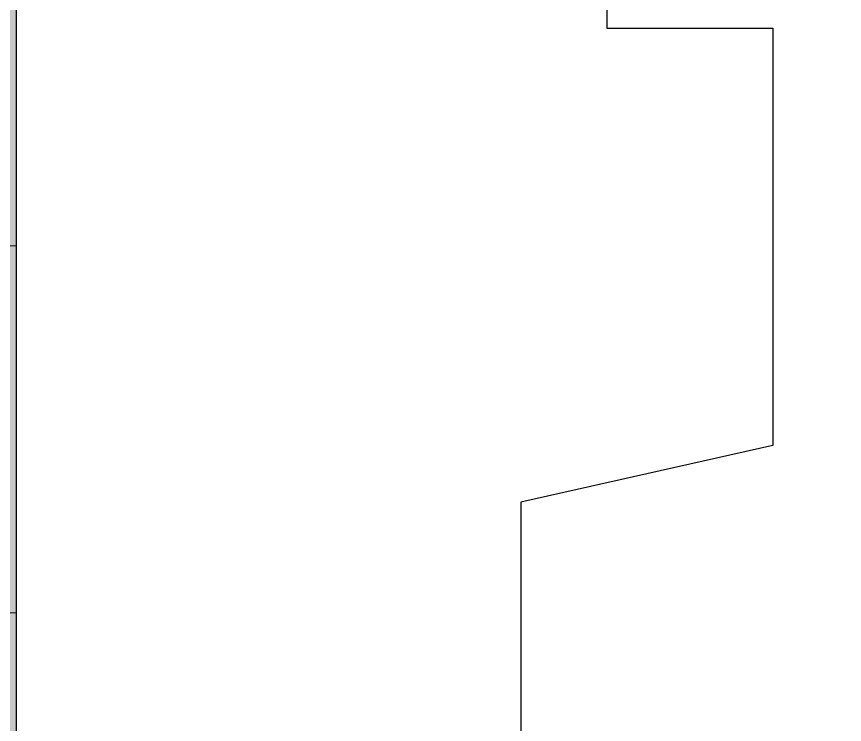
# Model space of a CAD drawing. Header units: inches. Extents: x -4169 to -1846, y 9706 to 12377.
# Drawn here: x -3289.586 to -3287.328, y 10010.285 to 10012.215 of the extents above; entities that cross this region are included whole.
import ezdxf

# ---------------------------------------------------------------- set-up
doc = ezdxf.new("R2010")
doc.units = ezdxf.units.IN
doc.header["$MEASUREMENT"] = 0
for name, color, linetype, lineweight in [('0-1', 7, 'Continuous', 5), ('0-3', 7, 'Continuous', 9), ('A-DOOR-FRAM-1', 50, 'Continuous', 30), ('A-WALL-1', 8, 'Continuous', 5), ('A-WALL-5', 10, 'Continuous', 18), ('A-WALL-PATT-2', 253, 'Continuous', 9)]:
    doc.layers.add(name, color=color, linetype=linetype, lineweight=lineweight)

# ---------------------------------------------------------------- blocks, each defined once
blk = doc.blocks.new('Door-Inswing-Andersen-400_Series-Single - 3_ 0-1_8_ x custom height - _1st _ 2nd floor-2651741-ENLARGED RCP - 1ST FLOOR PLAN')
at = {"layer": 'A-DOOR-FRAM-1'}
for p, q in [((18.0625, 4.875), (18.0625, -1)), ((16.6875, 2.5115), (16.6875, 3.5127)), ((16, 2.3563), (16.6875, 2.5115)), ((16, 1.219), (16, 2.3563)), ((16.4525, 1.219), (16, 1.219)), ((16.4525, 0.782), (16.4525, 1.219))]:
    blk.add_line(p, q, dxfattribs=at)
blk = doc.blocks.new('CTR - 1st Phase - Shell_rvt-1-ENLARGED RCP - 1ST FLOOR PLAN')
at = {"layer": 'A-WALL-1'}
h = blk.add_hatch(color=256, dxfattribs=at)
h.paths.add_polyline_path([(-2738.3987, 10009.8394), (-2712.3237, 10009.8394), (-2712.3237, 10010.0894), (-2737.9612, 10010.0894), (-2737.9612, 10010.5894), (-2749.0237, 10010.5894), (-2749.0237, 10009.8394), (-2739.0237, 10009.8394)], flags=0)
h.paths.add_polyline_path([(-2810.5355, 10009.8394), (-2810.5355, 10010.5894), (-2810.912, 10010.5894), (-2810.912, 10009.8394)], flags=0)
h.paths.add_polyline_path([(-2772.512, 10009.8394), (-2768.0237, 10009.8394), (-2768.0237, 10010.5894), (-2772.512, 10010.5894)], flags=0)
h.paths.add_polyline_path([(-2849.6362, 10009.8394), (-2848.9355, 10009.8394), (-2848.9355, 10010.5894), (-2850.2612, 10010.5894), (-2850.2612, 10009.8394)], flags=0)
h.paths.add_polyline_path([(-2755.0986, 10009.8394), (-2752.5237, 10009.8394), (-2752.5237, 10010.5894), (-2764.5237, 10010.5894), (-2764.5237, 10009.8394)], flags=0)
h.paths.add_polyline_path([(-3092.7583, 10009.8394), (-3060.1355, 10009.8394), (-3060.1355, 10010.5894), (-3104.1612, 10010.5757), (-3104.1612, 10010.0894), (-3119.6571, 10010.0894), (-3127.6237, 10009.8394), (-3104.1612, 10009.8394)], flags=0)
h.paths.add_polyline_path([(-3134.9658, 10009.8394), (-3131.5987, 10009.8394), (-3131.5987, 10010.5894), (-3141.6487, 10010.5894), (-3141.6487, 10009.8394)], flags=0)
h.paths.add_polyline_path([(-3194.0562, 10009.8394), (-3147.3821, 10009.8642), (-3154.2571, 10010.0894), (-3169.0862, 10010.0894), (-3169.0862, 10010.5894), (-3214.112, 10010.5894), (-3214.112, 10009.8394)], flags=0)
h.paths.add_polyline_path([(-3131.1612, 10009.8394), (-3131.1237, 10009.8394), (-3131.2106, 10009.9766), (-3131.2706, 10009.8394)], flags=0)
h.paths.add_polyline_path([(-3142.0862, 10009.8394), (-3141.9769, 10009.8394), (-3142.0862, 10010.0894), (-3142.5862, 10010.0894), (-3142.5862, 10009.8394)], flags=0)
h.paths.add_polyline_path([(-3021.4112, 10009.8394), (-3020.7862, 10009.8394), (-3020.7862, 10010.5894), (-3022.112, 10010.5894), (-3022.112, 10009.8394), (-3021.487, 10009.8394)], flags=0)
h.paths.add_polyline_path([(-2984.6612, 10009.8394), (-2945.0237, 10009.8394), (-2945.0237, 10010.5894), (-2984.6612, 10010.5894)], flags=0)
h.paths.add_polyline_path([(-2929.5237, 10009.8394), (-2929.5237, 10010.5894), (-2941.5237, 10010.5894), (-2941.5237, 10009.8394), (-2932.5237, 10009.8394)], flags=0)
h.paths.add_polyline_path([(-2887.0112, 10009.8394), (-2886.3862, 10009.8394), (-2886.3862, 10010.5894), (-2926.0237, 10010.5894), (-2926.0237, 10009.8394), (-2890.1625, 10009.8394)], flags=0)
h.paths.add_polyline_path([(-3481.067, 10009.8394), (-3405.4222, 10009.8394), (-3405.4222, 10010.5894), (-3480.6862, 10010.5894), (-3480.6862, 10010.0894), (-3507.6862, 10010.0894), (-3507.6862, 10010.5894), (-3770.7245, 10010.5894), (-3770.7245, 10009.8394), (-3497.9499, 10009.8394)], flags=0)
h.paths.add_polyline_path([(-3367.3987, 10009.8394), (-3289.5862, 10009.8394), (-3289.5862, 10010.5894), (-3367.3987, 10010.5894)], flags=0)
h.paths.add_polyline_path([(-3252.7605, 10009.8394), (-3252.1355, 10009.8394), (-3252.1355, 10010.5894), (-3253.4612, 10010.5894), (-3253.4612, 10009.8394), (-3252.8362, 10009.8394)], flags=0)
h.paths.add_polyline_path([(-3830.3237, 10009.8394), (-3808.748, 10009.8394), (-3808.748, 10010.5894), (-3830.3237, 10010.5894)], flags=0)
at = {"layer": 'A-WALL-PATT-2'}
h = blk.add_hatch(dxfattribs=at)
h.set_pattern_fill('FP_2', color=256, style=0, pattern_type=2)
h.set_pattern_definition([(161.57, (0.32, 0.32), (-2.560496185, -0.000537386), [0, -18.214, 2.022, 0]), (18.43, (-0.32, 0.32), (-2.560496185, 0.000537386), [0, -18.214, 2.022, 0]), (108.43, (0.32, 0.32), (1.27922091, -6.400876726), [6.07, -14.166]), (71.57, (-0.32, 0.32), (1.27922091, 6.400876726), [6.07, -14.166])])
h.paths.add_polyline_path([(-2810.912, 10011.5894), (-2810.5355, 10011.5894), (-2810.5355, 10013.4019), (-2810.912, 10013.4019)], flags=0)
h.paths.add_polyline_path([(-2749.0237, 10011.5894), (-2738.3987, 10011.5894), (-2738.3987, 10013.4019), (-2739.0237, 10013.4019), (-2739.0237, 10017.0894), (-2771.887, 10017.0894), (-2771.887, 10013.4019), (-2772.512, 10013.4019), (-2772.512, 10011.5894), (-2752.5237, 10011.5894)], flags=0)
h.paths.add_polyline_path([(-2850.2612, 10011.5894), (-2848.9355, 10011.5894), (-2848.9355, 10013.4019), (-2849.5605, 10013.4019), (-2849.5605, 10017.0894), (-2849.6362, 10017.0894), (-2849.6362, 10013.4019), (-2850.2612, 10013.4019)], flags=0)
h.paths.add_polyline_path([(-2945.0237, 10011.5894), (-2886.3862, 10011.5894), (-2886.3862, 10013.4019), (-2887.0112, 10013.4019), (-2887.0112, 10017.0894), (-2984.0362, 10017.0894), (-2984.0362, 10013.4019), (-2984.6612, 10013.4019), (-2984.6612, 10011.5894), (-2957.6945, 10011.5894)], flags=0)
h.paths.add_polyline_path([(-3103.7237, 10011.5894), (-3060.1355, 10011.5894), (-3060.1355, 10013.4019), (-3103.7237, 10013.4019)], flags=0)
h.paths.add_polyline_path([(-3194.0562, 10011.5894), (-3169.5237, 10011.5894), (-3169.5237, 10013.4019), (-3214.112, 10013.4019), (-3214.112, 10011.5894)], flags=0)
h.paths.add_polyline_path([(-3141.6487, 10011.5894), (-3131.5987, 10011.5894), (-3131.5987, 10013.4019), (-3141.6487, 10013.4019)], flags=0)
h.paths.add_polyline_path([(-3021.4112, 10011.5894), (-3020.7862, 10011.5894), (-3020.7862, 10013.4019), (-3021.4112, 10013.4019), (-3021.4112, 10017.0894), (-3021.487, 10017.0894), (-3021.487, 10013.4019), (-3022.112, 10013.4019), (-3022.112, 10011.5894), (-3021.487, 10011.5894)], flags=0)
h.paths.add_polyline_path([(-3252.7605, 10011.5894), (-3252.1355, 10011.5894), (-3252.1355, 10013.4019), (-3252.7605, 10013.4019), (-3252.7605, 10017.0894), (-3252.8362, 10017.0894), (-3252.8362, 10013.4019), (-3253.4612, 10013.4019), (-3253.4612, 10011.5894), (-3252.8362, 10011.5894)], flags=0)
h.paths.add_polyline_path([(-3289.5862, 10011.5894), (-3289.5862, 10013.4019), (-3290.2112, 10013.4019), (-3290.2112, 10017.0894), (-3366.7737, 10017.0894), (-3366.7737, 10013.4019), (-3367.3987, 10013.4019), (-3367.3987, 10011.5894), (-3290.2112, 10011.5894)], flags=0)
h.paths.add_polyline_path([(-3405.4222, 10011.5894), (-3405.4222, 10013.4019), (-3480.2487, 10013.4019), (-3480.2487, 10011.5894), (-3422.5883, 10011.5894)], flags=0)
h.paths.add_polyline_path([(-3666.7798, 10011.5894), (-3508.1237, 10011.5894), (-3508.1237, 10013.4019), (-3770.7245, 10013.4019), (-3770.7245, 10011.5894), (-3700.5458, 10011.5894)], flags=0)
h.paths.add_polyline_path([(-3818.7951, 10011.5894), (-3808.748, 10011.5894), (-3808.748, 10013.4019), (-3809.373, 10013.4019), (-3809.373, 10017.0894), (-3823.8237, 10017.0894), (-3823.8237, 10011.5894), (-3820.2249, 10011.5894)], flags=0)
h = blk.add_hatch(dxfattribs=at)
h.set_pattern_fill('FP_7', color=256, style=0, pattern_type=2)
h.set_pattern_definition([(0, (0, 0), (0, 3.199), []), (315, (0, 0), (3.1989511, 0), [4.524, -4.524]), (45, (0, 0), (3.1989511, 0), [4.524, -4.524])])
h.paths.add_polyline_path([(-2749.0237, 10010.5894), (-2738.3987, 10010.5894), (-2738.3987, 10011.5894), (-2749.0237, 10011.5894)], flags=0)
h.paths.add_polyline_path([(-2923.9285, 10010.5894), (-2886.3862, 10010.5894), (-2886.3862, 10011.5894), (-2926.0237, 10011.5894), (-2926.0237, 10010.5894), (-2925.2737, 10010.5894)], flags=0)
h.paths.add_polyline_path([(-2810.912, 10010.5894), (-2810.5355, 10010.5894), (-2810.5355, 10011.5894), (-2810.912, 10011.5894)], flags=0)
h.paths.add_polyline_path([(-2755.0986, 10010.5894), (-2752.5237, 10010.5894), (-2752.5237, 10011.5894), (-2764.5237, 10011.5894), (-2764.5237, 10010.5894)], flags=0)
h.paths.add_polyline_path([(-2929.5237, 10010.5894), (-2929.5237, 10011.5894), (-2941.5237, 10011.5894), (-2941.5237, 10010.5894), (-2932.5237, 10010.5894)], flags=0)
h.paths.add_polyline_path([(-2768.0237, 10010.5894), (-2768.0237, 10011.5894), (-2772.512, 10011.5894), (-2772.512, 10010.5894), (-2768.1037, 10010.5894)], flags=0)
h.paths.add_polyline_path([(-2945.1037, 10010.5894), (-2945.0237, 10010.5894), (-2945.0237, 10011.5894), (-2984.6612, 10011.5894), (-2984.6612, 10010.5894), (-2945.7737, 10010.5894)], flags=0)
h.paths.add_polyline_path([(-2850.2612, 10010.5894), (-2848.9355, 10010.5894), (-2848.9355, 10011.5894), (-2850.2612, 10011.5894)], flags=0)
h.paths.add_polyline_path([(-3022.112, 10010.5894), (-3020.7862, 10010.5894), (-3020.7862, 10011.5894), (-3022.112, 10011.5894)], flags=0)
h.paths.add_polyline_path([(-3214.112, 10010.5894), (-3169.5237, 10010.5894), (-3169.5237, 10011.5894), (-3214.112, 10011.5894)], flags=0)
h.paths.add_polyline_path([(-3252.1355, 10010.5894), (-3252.1355, 10011.5894), (-3253.4612, 10011.5894), (-3253.4612, 10010.5894), (-3252.7605, 10010.5894)], flags=0)
h.paths.add_polyline_path([(-3092.7583, 10010.5894), (-3060.1355, 10010.5894), (-3060.1355, 10011.5894), (-3103.7237, 10011.5894), (-3103.7237, 10010.5894)], flags=0)
h.paths.add_polyline_path([(-3131.5987, 10010.5894), (-3131.5987, 10011.5894), (-3141.6487, 10011.5894), (-3141.6487, 10010.5894), (-3134.9658, 10010.5894)], flags=0)
h.paths.add_polyline_path([(-3336.2237, 10010.5894), (-3289.5862, 10010.5894), (-3289.5862, 10011.5894), (-3367.3987, 10011.5894), (-3367.3987, 10010.5894), (-3341.7237, 10010.5894)], flags=0)
h.paths.add_polyline_path([(-3531.7159, 10010.5894), (-3508.1237, 10010.5894), (-3508.1237, 10011.5894), (-3770.7245, 10011.5894), (-3770.7245, 10010.5894), (-3568.5883, 10010.5894)], flags=0)
h.paths.add_polyline_path([(-3422.5883, 10010.5894), (-3405.4222, 10010.5894), (-3405.4222, 10011.5894), (-3480.2487, 10011.5894), (-3480.2487, 10010.5894), (-3461.5883, 10010.5894)], flags=0)
h.paths.add_polyline_path([(-3808.748, 10010.5894), (-3808.748, 10011.5894), (-3829.3237, 10011.5894), (-3829.2986, 10010.5894), (-3809.373, 10010.5894)], flags=0)
at = {"layer": 'A-WALL-5'}
for p, q in [((-3289.5862, 10011.5894), (-3367.3987, 10011.5894)), ((-3289.5862, 10010.5894), (-3367.3987, 10010.5894))]:
    blk.add_line(p, q, dxfattribs=at)
at = {"layer": '0-3', "rotation": 180}
blk.add_blockref('Door-Inswing-Andersen-400_Series-Single - 3_ 0-1_8_ x custom height - _1st _ 2nd floor-2651741-ENLARGED RCP - 1ST FLOOR PLAN', (-3271.5237, 10013.4019), dxfattribs=at)

msp = doc.modelspace()

# ---------------------------------------------------------------- block references
at = {"layer": '0-1'}
msp.add_blockref('CTR - 1st Phase - Shell_rvt-1-ENLARGED RCP - 1ST FLOOR PLAN', (0, 0), dxfattribs=at)

doc.saveas('drawing.dxf')
